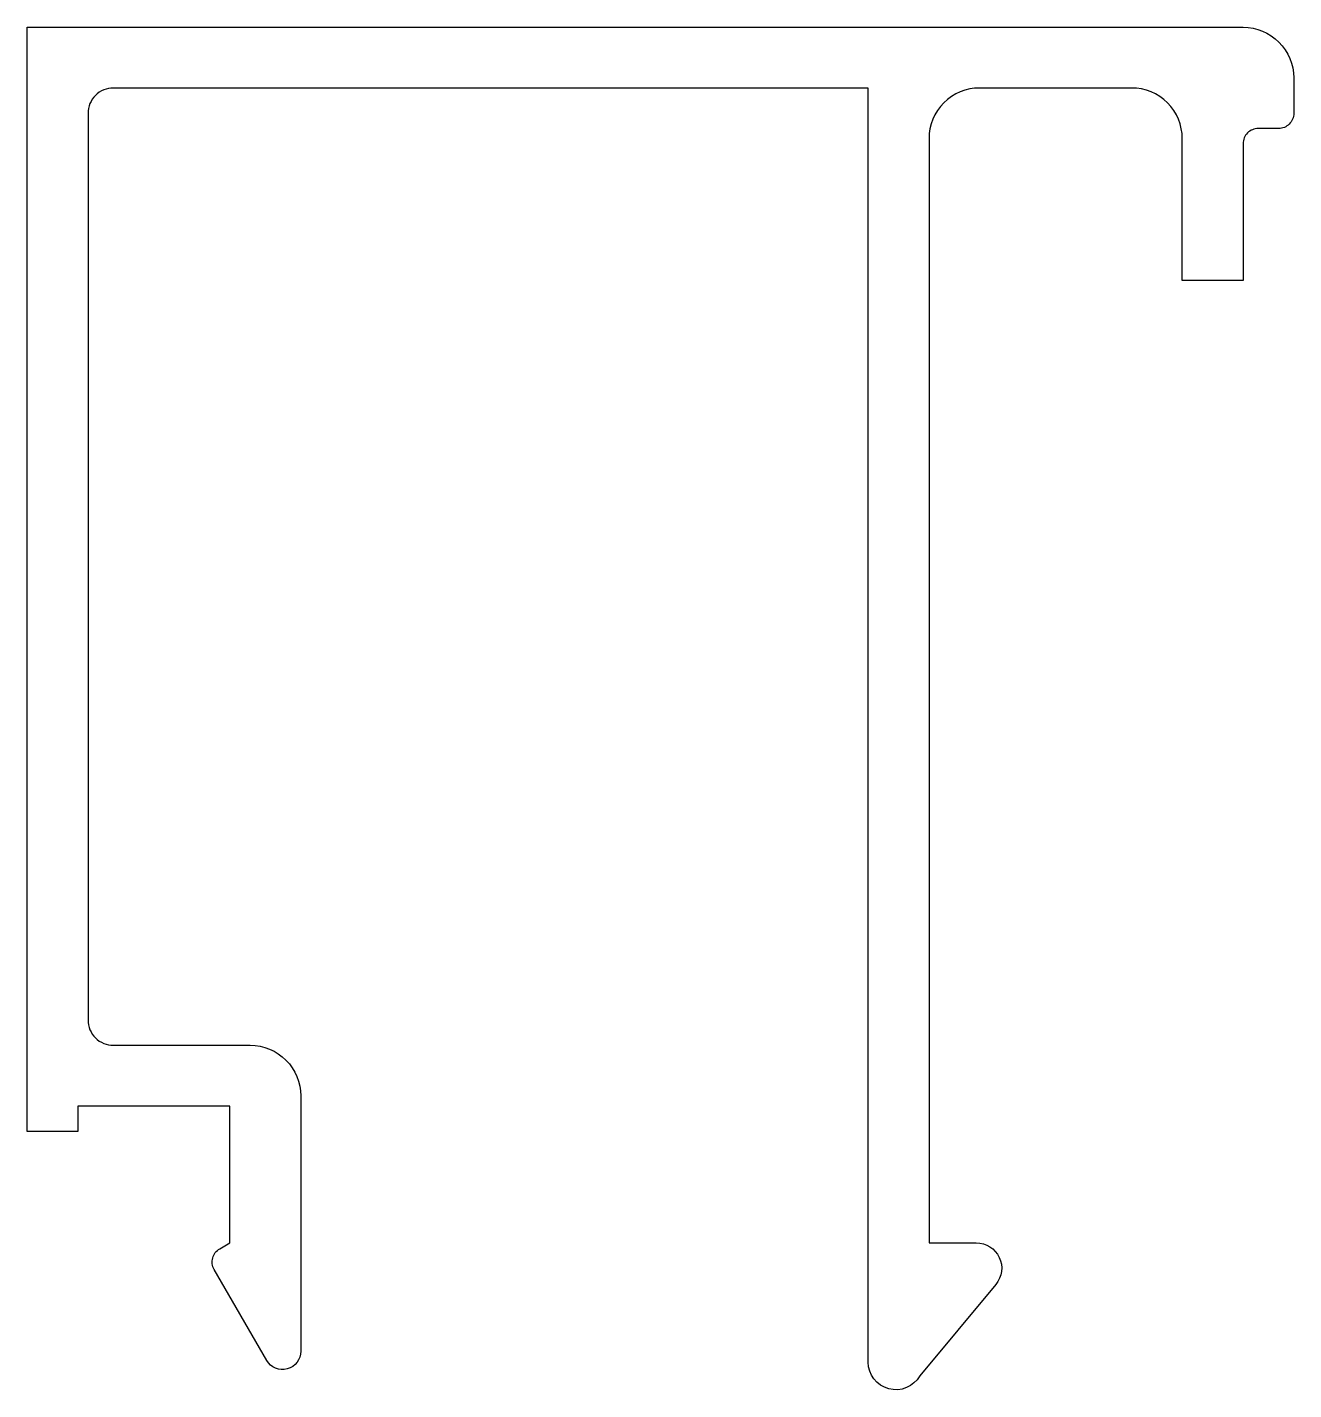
# Model space of a CAD drawing. Extents: x 893.8 to 918.8, y -15.7 to 11.2.
import ezdxf

# ---------------------------------------------------------------- set-up
doc = ezdxf.new("R2010")
doc.units = 0
doc.header["$LTSCALE"] = 15
doc.layers.add('NEW_PROFILES', color=5, linetype='CONTINUOUS')

msp = doc.modelspace()

# ---------------------------------------------------------------- linework, layer by layer
at = {"layer": 'NEW_PROFILES', "color": 0, "ltscale": 5}
msp.add_lwpolyline([(917.809, 11.181, -0.414214), (918.809, 10.181), (918.809, 9.481, -0.414214), (918.509, 9.181), (918.109, 9.181, 0.414214), (917.809, 8.881), (917.809, 6.181), (916.609, 6.181), (916.609, 8.981, 0.414214), (915.609, 9.981), (912.609, 9.981, 0.414214), (911.609, 8.981), (911.609, -12.819), (912.543, -12.819, -0.635236), (912.928, -13.639), (911.427, -15.447, -0.767327), (910.409, -15.174), (910.409, 9.981), (895.509, 9.981, 0.414214), (895.009, 9.481), (895.009, -8.419, 0.414214), (895.509, -8.919), (898.209, -8.919, -0.414214), (899.209, -9.919), (899.209, -14.958, -0.767327), (898.535, -15.139), (897.499, -13.345, -0.414214), (897.609, -12.935), (897.809, -12.819), (897.809, -10.119), (894.809, -10.119), (894.809, -10.619), (893.809, -10.619), (893.809, 11.181)], format="xyb", close=True, dxfattribs=at)

doc.saveas('drawing.dxf')
